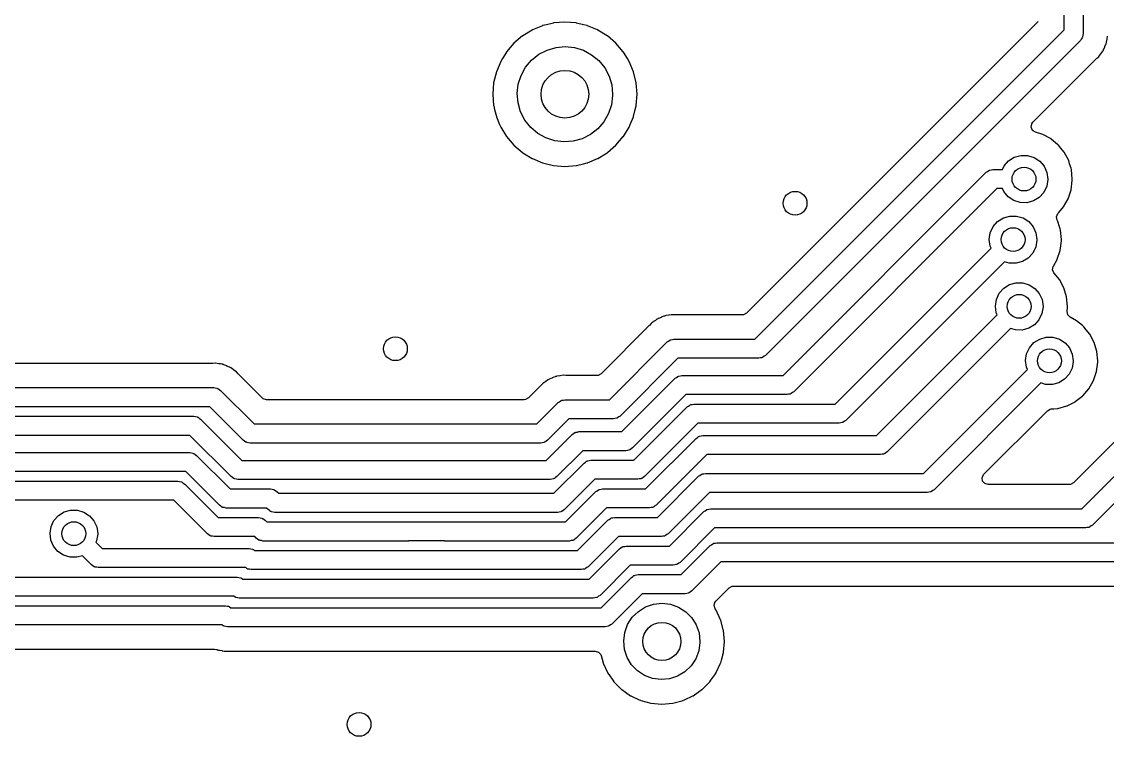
# Model space of a CAD drawing. Extents: x 41 to 172, y -238 to -26.
# Drawn here: x 106.21 to 128.98, y -217.17 to -202.19 of the extents above; entities that cross this region are included whole.
import ezdxf

# ---------------------------------------------------------------- set-up
doc = ezdxf.new("R2010")
doc.units = 0
doc.layers.add('BLACK', color=7, linetype='CONTINUOUS')

msp = doc.modelspace()

# ---------------------------------------------------------------- linework, layer by layer
at = {"layer": 'BLACK', "linetype": 'CONTINUOUS'}
for p, q in [((128.07, -202.355), (128.07, -197.866)), ((128.47, -197.949), (128.47, -202.438)), ((116.911, -202.362), (116.717, -202.481)), ((116.915, -202.36), (116.911, -202.362)), ((116.92, -202.358), (116.915, -202.36)), ((117.13, -202.271), (116.92, -202.358)), ((116.92, -202.358), (116.92, -202.358)), ((117.134, -202.269), (117.13, -202.271)), ((117.13, -202.271), (117.13, -202.271)), ((117.215, -202.25), (117.134, -202.269)), ((117.36, -202.215), (117.215, -202.25)), ((117.365, -202.213), (117.36, -202.215)), ((117.36, -202.215), (117.36, -202.215)), ((117.602, -202.195), (117.365, -202.213)), ((117.839, -202.213), (117.602, -202.195)), ((117.844, -202.215), (117.839, -202.213)), ((117.989, -202.25), (117.844, -202.215)), ((117.844, -202.215), (117.844, -202.215)), ((118.07, -202.269), (117.989, -202.25)), ((118.074, -202.271), (118.07, -202.269)), ((118.284, -202.358), (118.074, -202.271)), ((118.074, -202.271), (118.074, -202.271)), ((118.289, -202.36), (118.284, -202.358)), ((118.284, -202.358), (118.284, -202.358)), ((118.293, -202.362), (118.289, -202.36)), ((118.487, -202.481), (118.293, -202.362)), ((127.525, -202.181), (121.409, -208.297)), ((121.583, -208.842), (128.07, -202.355)), ((116.713, -202.484), (116.532, -202.638)), ((116.717, -202.481), (116.713, -202.484)), ((116.717, -202.481), (116.717, -202.481)), ((118.491, -202.484), (118.487, -202.481)), ((118.487, -202.481), (118.487, -202.481)), ((118.672, -202.638), (118.491, -202.484)), ((128.411, -202.579), (121.807, -209.184)), ((128.429, -202.551), (128.411, -202.579)), ((128.45, -202.525), (128.429, -202.551)), ((128.453, -202.514), (128.45, -202.525)), ((128.459, -202.504), (128.453, -202.514)), ((128.463, -202.471), (128.459, -202.504)), ((128.47, -202.438), (128.463, -202.471)), ((128.959, -202.623), (128.961, -202.615)), ((128.961, -202.615), (128.97, -202.552)), ((128.97, -202.552), (128.971, -202.546)), ((128.971, -202.546), (128.981, -202.49)), ((116.375, -202.823), (116.292, -202.959)), ((116.378, -202.819), (116.375, -202.823)), ((116.375, -202.823), (116.375, -202.823)), ((116.532, -202.638), (116.378, -202.819)), ((117.054, -202.871), (117.227, -202.781)), ((117.227, -202.781), (117.415, -202.726)), ((117.415, -202.726), (117.609, -202.708)), ((117.609, -202.708), (117.803, -202.728)), ((117.803, -202.728), (117.99, -202.786)), ((117.99, -202.786), (118.161, -202.879)), ((118.826, -202.819), (118.672, -202.638)), ((118.829, -202.823), (118.826, -202.819)), ((118.912, -202.959), (118.829, -202.823)), ((118.829, -202.823), (118.829, -202.823)), ((128.841, -202.858), (128.88, -202.808)), ((128.88, -202.808), (128.884, -202.801)), ((128.884, -202.801), (128.885, -202.799)), ((128.885, -202.799), (128.893, -202.784)), ((128.893, -202.784), (128.895, -202.781)), ((128.895, -202.781), (128.899, -202.775)), ((128.899, -202.775), (128.922, -202.716)), ((128.922, -202.716), (128.925, -202.71)), ((128.925, -202.71), (128.948, -202.658)), ((128.948, -202.658), (128.951, -202.651)), ((128.951, -202.651), (128.952, -202.644)), ((128.952, -202.644), (128.953, -202.641)), ((128.953, -202.641), (128.958, -202.625)), ((128.958, -202.625), (128.959, -202.623)), ((116.254, -203.021), (116.163, -203.24)), ((116.292, -202.959), (116.254, -203.021)), ((116.777, -203.143), (116.902, -202.994)), ((116.902, -202.994), (117.054, -202.871)), ((118.161, -202.879), (118.312, -203.003)), ((118.312, -203.003), (118.435, -203.155)), ((118.95, -203.021), (118.912, -202.959)), ((119.041, -203.24), (118.95, -203.021)), ((127.415, -204.295), (128.751, -202.959)), ((128.751, -202.959), (128.757, -202.954)), ((128.757, -202.954), (128.795, -202.921)), ((128.795, -202.921), (128.8, -202.916)), ((128.795, -202.921), (128.795, -202.921)), ((128.8, -202.916), (128.837, -202.863)), ((128.837, -202.863), (128.841, -202.858)), ((116.163, -203.24), (116.107, -203.471)), ((116.683, -203.314), (116.777, -203.143)), ((118.435, -203.155), (118.527, -203.327)), ((119.097, -203.471), (119.041, -203.24)), ((116.107, -203.471), (116.089, -203.708)), ((116.602, -203.694), (116.624, -203.5)), ((116.624, -203.5), (116.683, -203.314)), ((118.527, -203.327), (118.583, -203.514)), ((118.583, -203.514), (118.602, -203.708)), ((119.115, -203.708), (119.097, -203.471)), ((116.089, -203.708), (116.107, -203.945)), ((116.618, -203.889), (116.602, -203.694)), ((118.602, -203.736), (118.577, -203.93)), ((118.602, -203.708), (118.602, -203.736)), ((119.097, -203.945), (119.115, -203.708)), ((116.107, -203.945), (116.109, -203.95)), ((116.109, -203.95), (116.109, -203.95)), ((116.109, -203.95), (116.128, -204.029)), ((116.672, -204.076), (116.618, -203.889)), ((118.577, -203.93), (118.516, -204.115)), ((119.076, -204.029), (119.095, -203.95)), ((119.095, -203.95), (119.097, -203.945)), ((119.095, -203.95), (119.095, -203.95)), ((116.128, -204.029), (116.163, -204.176)), ((116.163, -204.176), (116.165, -204.18)), ((116.165, -204.18), (116.165, -204.18)), ((116.165, -204.18), (116.232, -204.342)), ((116.761, -204.25), (116.672, -204.076)), ((118.516, -204.115), (118.419, -204.284)), ((118.972, -204.342), (119.039, -204.18)), ((119.039, -204.18), (119.041, -204.176)), ((119.039, -204.18), (119.039, -204.18)), ((119.041, -204.176), (119.076, -204.029)), ((116.232, -204.342), (116.254, -204.395)), ((116.254, -204.395), (116.256, -204.399)), ((116.256, -204.399), (116.375, -204.593)), ((116.883, -204.403), (116.761, -204.25)), ((117.031, -204.529), (116.883, -204.403)), ((118.292, -204.432), (118.138, -204.552)), ((118.419, -204.284), (118.292, -204.432)), ((118.829, -204.593), (118.948, -204.399)), ((118.948, -204.399), (118.95, -204.395)), ((118.95, -204.395), (118.972, -204.342)), ((127.38, -204.4), (127.391, -204.33)), ((127.408, -204.465), (127.38, -204.4)), ((127.391, -204.33), (127.415, -204.295)), ((116.375, -204.593), (116.375, -204.593)), ((116.375, -204.593), (116.378, -204.597)), ((116.378, -204.597), (116.532, -204.778)), ((117.202, -204.624), (117.031, -204.529)), ((117.387, -204.685), (117.202, -204.624)), ((117.964, -204.64), (117.776, -204.693)), ((118.138, -204.552), (117.964, -204.64)), ((118.672, -204.778), (118.826, -204.597)), ((118.826, -204.597), (118.829, -204.593)), ((118.829, -204.593), (118.829, -204.593)), ((127.467, -204.504), (127.408, -204.465)), ((127.622, -204.552), (127.467, -204.504)), ((127.796, -204.646), (127.622, -204.552)), ((127.8, -204.65), (127.796, -204.646)), ((127.933, -204.76), (127.8, -204.65)), ((127.8, -204.65), (127.8, -204.65)), ((116.532, -204.778), (116.713, -204.932)), ((117.581, -204.708), (117.387, -204.685)), ((117.776, -204.693), (117.581, -204.708)), ((118.491, -204.932), (118.672, -204.778)), ((127.948, -204.772), (127.933, -204.76)), ((127.952, -204.777), (127.948, -204.772)), ((128.003, -204.839), (127.952, -204.777)), ((127.952, -204.777), (127.952, -204.777)), ((128.073, -204.925), (128.003, -204.839)), ((116.713, -204.932), (116.717, -204.935)), ((116.717, -204.935), (116.717, -204.935)), ((116.717, -204.935), (116.754, -204.957)), ((116.754, -204.957), (116.915, -205.056)), ((116.915, -205.056), (116.92, -205.058)), ((116.92, -205.058), (116.92, -205.058)), ((116.92, -205.058), (117.13, -205.145)), ((118.074, -205.145), (118.284, -205.058)), ((118.284, -205.058), (118.289, -205.056)), ((118.284, -205.058), (118.284, -205.058)), ((118.289, -205.056), (118.45, -204.957)), ((118.45, -204.957), (118.487, -204.935)), ((118.487, -204.935), (118.491, -204.932)), ((118.487, -204.935), (118.487, -204.935)), ((126.811, -205.211), (126.905, -205.105)), ((126.905, -205.105), (127.025, -205.03)), ((127.025, -205.03), (127.161, -204.991)), ((127.161, -204.991), (127.303, -204.991)), ((127.303, -204.991), (127.439, -205.032)), ((127.439, -205.032), (127.558, -205.109)), ((127.558, -205.109), (127.65, -205.217)), ((128.166, -205.1), (128.073, -204.925)), ((128.186, -205.168), (128.166, -205.1)), ((117.13, -205.145), (117.134, -205.147)), ((117.134, -205.147), (117.215, -205.166)), ((117.215, -205.166), (117.36, -205.201)), ((117.36, -205.201), (117.36, -205.201)), ((117.36, -205.201), (117.365, -205.203)), ((117.365, -205.203), (117.602, -205.221)), ((117.602, -205.221), (117.839, -205.203)), ((117.839, -205.203), (117.844, -205.201)), ((117.844, -205.201), (117.989, -205.166)), ((117.844, -205.201), (117.844, -205.201)), ((117.989, -205.166), (118.07, -205.147)), ((118.07, -205.147), (118.074, -205.145)), ((122.177, -209.604), (126.437, -205.344)), ((126.437, -205.344), (126.465, -205.327)), ((126.465, -205.327), (126.491, -205.306)), ((126.491, -205.306), (126.502, -205.303)), ((126.502, -205.303), (126.512, -205.297)), ((126.512, -205.297), (126.545, -205.293)), ((126.545, -205.293), (126.578, -205.286)), ((126.578, -205.286), (126.776, -205.286)), ((126.776, -205.286), (126.811, -205.211)), ((127.65, -205.217), (127.709, -205.346)), ((127.709, -205.346), (127.729, -205.486)), ((128.215, -205.261), (128.186, -205.168)), ((128.223, -205.289), (128.215, -205.261)), ((128.242, -205.486), (128.223, -205.289)), ((127.729, -205.498), (127.705, -205.638)), ((127.729, -205.486), (127.729, -205.498)), ((128.217, -205.711), (128.242, -205.514)), ((128.242, -205.514), (128.242, -205.486)), ((126.661, -205.686), (122.401, -209.946)), ((126.776, -205.686), (126.661, -205.686)), ((126.805, -205.75), (126.776, -205.686)), ((126.896, -205.859), (126.805, -205.75)), ((127.644, -205.766), (127.548, -205.871)), ((127.705, -205.638), (127.644, -205.766)), ((128.155, -205.898), (128.217, -205.711)), ((127.014, -205.937), (126.896, -205.859)), ((127.149, -205.98), (127.014, -205.937)), ((127.291, -205.982), (127.149, -205.98)), ((127.428, -205.945), (127.291, -205.982)), ((127.548, -205.871), (127.428, -205.945)), ((128.057, -206.07), (128.155, -205.898)), ((127.91, -206.277), (127.936, -206.211)), ((127.936, -206.211), (127.94, -206.205)), ((127.94, -206.205), (127.956, -206.187)), ((127.956, -206.187), (128.057, -206.07)), ((126.522, -206.61), (126.582, -206.481)), ((126.582, -206.481), (126.676, -206.375)), ((126.676, -206.375), (126.796, -206.3)), ((126.796, -206.3), (126.932, -206.261)), ((126.932, -206.261), (127.074, -206.261)), ((127.074, -206.261), (127.21, -206.302)), ((127.21, -206.302), (127.329, -206.379)), ((127.329, -206.379), (127.421, -206.487)), ((127.421, -206.487), (127.48, -206.616)), ((127.925, -206.347), (127.91, -206.277)), ((127.934, -206.364), (127.925, -206.347)), ((127.937, -206.37), (127.934, -206.364)), ((127.934, -206.364), (127.934, -206.364)), ((127.939, -206.376), (127.937, -206.37)), ((127.973, -206.488), (127.939, -206.376)), ((126.5, -206.75), (126.522, -206.61)), ((127.48, -206.616), (127.5, -206.756)), ((127.984, -206.527), (127.973, -206.488)), ((127.994, -206.559), (127.984, -206.527)), ((128.013, -206.756), (127.994, -206.559)), ((123.27, -210.204), (126.538, -206.935)), ((126.518, -206.89), (126.5, -206.75)), ((126.538, -206.935), (126.518, -206.89)), ((127.476, -206.908), (127.415, -207.036)), ((127.5, -206.768), (127.476, -206.908)), ((127.5, -206.756), (127.5, -206.768)), ((127.988, -206.981), (128.013, -206.784)), ((128.013, -206.784), (128.013, -206.756)), ((127.319, -207.141), (127.199, -207.215)), ((127.415, -207.036), (127.319, -207.141)), ((127.923, -207.174), (127.926, -207.168)), ((127.926, -207.168), (127.988, -206.981)), ((126.82, -207.218), (123.494, -210.545)), ((126.92, -207.25), (126.82, -207.218)), ((127.062, -207.252), (126.92, -207.25)), ((127.199, -207.215), (127.062, -207.252)), ((127.829, -207.387), (127.842, -207.317)), ((127.857, -207.452), (127.829, -207.387)), ((127.842, -207.317), (127.845, -207.31)), ((127.845, -207.31), (127.923, -207.174)), ((127.923, -207.174), (127.923, -207.174)), ((127.972, -207.593), (127.857, -207.452)), ((128.065, -207.768), (127.972, -207.593)), ((126.71, -207.88), (126.804, -207.773)), ((126.804, -207.773), (126.924, -207.698)), ((126.924, -207.698), (127.06, -207.659)), ((127.06, -207.659), (127.202, -207.66)), ((127.202, -207.66), (127.338, -207.7)), ((127.338, -207.7), (127.457, -207.777)), ((127.457, -207.777), (127.549, -207.885)), ((128.122, -207.957), (128.065, -207.768)), ((126.628, -208.148), (126.65, -208.008)), ((126.65, -208.008), (126.71, -207.88)), ((127.549, -207.885), (127.608, -208.014)), ((127.608, -208.014), (127.628, -208.154)), ((128.141, -208.154), (128.122, -207.957)), ((121.409, -208.297), (121.347, -208.331)), ((126.646, -208.289), (126.628, -208.148)), ((126.666, -208.333), (126.646, -208.289)), ((127.604, -208.306), (127.543, -208.434)), ((127.628, -208.166), (127.604, -208.306)), ((127.628, -208.154), (127.628, -208.166)), ((128.131, -208.258), (128.133, -208.247)), ((128.131, -208.265), (128.131, -208.258)), ((128.146, -208.334), (128.131, -208.265)), ((128.133, -208.247), (128.141, -208.182)), ((128.141, -208.182), (128.141, -208.154)), ((119.411, -208.512), (119.375, -208.553)), ((119.416, -208.507), (119.411, -208.512)), ((119.411, -208.512), (119.411, -208.512)), ((119.422, -208.502), (119.416, -208.507)), ((119.469, -208.47), (119.422, -208.502)), ((119.422, -208.502), (119.422, -208.502)), ((119.474, -208.467), (119.469, -208.47)), ((119.498, -208.449), (119.474, -208.467)), ((119.519, -208.432), (119.498, -208.449)), ((119.525, -208.428), (119.519, -208.432)), ((119.519, -208.432), (119.519, -208.432)), ((119.532, -208.425), (119.525, -208.428)), ((119.534, -208.423), (119.532, -208.425)), ((119.549, -208.415), (119.534, -208.423)), ((119.551, -208.414), (119.549, -208.415)), ((119.557, -208.41), (119.551, -208.414)), ((119.564, -208.407), (119.557, -208.41)), ((119.617, -208.387), (119.564, -208.407)), ((119.623, -208.384), (119.617, -208.387)), ((119.675, -208.362), (119.623, -208.384)), ((119.682, -208.359), (119.675, -208.362)), ((119.675, -208.362), (119.675, -208.362)), ((119.689, -208.357), (119.682, -208.359)), ((119.692, -208.357), (119.689, -208.357)), ((119.708, -208.352), (119.692, -208.357)), ((119.711, -208.352), (119.708, -208.352)), ((119.718, -208.349), (119.711, -208.352)), ((119.781, -208.341), (119.718, -208.349)), ((119.788, -208.34), (119.781, -208.341)), ((119.828, -208.333), (119.788, -208.34)), ((119.843, -208.331), (119.828, -208.333)), ((119.851, -208.329), (119.843, -208.331)), ((119.843, -208.331), (119.843, -208.331)), ((119.858, -208.33), (119.851, -208.329)), ((119.908, -208.333), (119.858, -208.33)), ((119.858, -208.33), (119.858, -208.33)), ((119.917, -208.333), (119.908, -208.333)), ((121.32, -208.333), (119.917, -208.333)), ((121.347, -208.331), (121.32, -208.333)), ((124.137, -210.863), (126.666, -208.333)), ((127.543, -208.434), (127.447, -208.539)), ((128.197, -208.384), (128.146, -208.334)), ((128.329, -208.456), (128.197, -208.384)), ((128.333, -208.46), (128.329, -208.456)), ((128.453, -208.558), (128.333, -208.46)), ((128.333, -208.46), (128.333, -208.46)), ((119.37, -208.558), (118.361, -209.567)), ((119.375, -208.553), (119.37, -208.558)), ((126.948, -208.616), (124.361, -211.204)), ((127.048, -208.648), (126.948, -208.616)), ((127.19, -208.65), (127.048, -208.648)), ((127.327, -208.613), (127.19, -208.65)), ((127.447, -208.539), (127.327, -208.613)), ((128.481, -208.582), (128.453, -208.558)), ((128.485, -208.587), (128.481, -208.582)), ((128.536, -208.649), (128.485, -208.587)), ((128.485, -208.587), (128.485, -208.587)), ((128.606, -208.735), (128.536, -208.649)), ((128.699, -208.91), (128.606, -208.735)), ((118.535, -210.112), (119.747, -208.9)), ((119.747, -208.9), (119.775, -208.883)), ((119.775, -208.883), (119.801, -208.862)), ((119.801, -208.862), (119.812, -208.859)), ((119.812, -208.859), (119.822, -208.853)), ((119.822, -208.853), (119.855, -208.849)), ((119.855, -208.849), (119.888, -208.842)), ((119.888, -208.842), (121.583, -208.842)), ((127.344, -209.021), (127.438, -208.915)), ((127.438, -208.915), (127.558, -208.84)), ((127.558, -208.84), (127.694, -208.801)), ((127.694, -208.801), (127.836, -208.801)), ((127.836, -208.801), (127.972, -208.842)), ((127.972, -208.842), (128.091, -208.919)), ((128.091, -208.919), (128.183, -209.027)), ((128.756, -209.099), (128.699, -208.91)), ((121.779, -209.201), (121.753, -209.222)), ((121.807, -209.184), (121.779, -209.201)), ((127.262, -209.29), (127.284, -209.15)), ((127.284, -209.15), (127.344, -209.021)), ((128.183, -209.027), (128.242, -209.156)), ((128.242, -209.156), (128.262, -209.296)), ((128.775, -209.296), (128.756, -209.099)), ((110.211, -209.349), (105.185, -209.349)), ((110.219, -209.349), (110.211, -209.349)), ((110.273, -209.346), (110.219, -209.349)), ((110.281, -209.346), (110.273, -209.346)), ((110.273, -209.346), (110.273, -209.346)), ((110.344, -209.357), (110.281, -209.346)), ((110.35, -209.358), (110.344, -209.357)), ((110.376, -209.362), (110.35, -209.358)), ((110.406, -209.366), (110.376, -209.362)), ((110.413, -209.367), (110.406, -209.366)), ((110.406, -209.366), (110.406, -209.366)), ((110.421, -209.369), (110.413, -209.367)), ((110.423, -209.37), (110.421, -209.369)), ((110.439, -209.375), (110.423, -209.37)), ((110.442, -209.376), (110.439, -209.375)), ((110.449, -209.377), (110.442, -209.376)), ((110.508, -209.403), (110.449, -209.377)), ((110.514, -209.406), (110.508, -209.403)), ((110.566, -209.426), (110.514, -209.406)), ((110.573, -209.429), (110.566, -209.426)), ((110.566, -209.426), (110.566, -209.426)), ((110.579, -209.433), (110.573, -209.429)), ((110.582, -209.435), (110.579, -209.433)), ((110.597, -209.443), (110.582, -209.435)), ((110.599, -209.444), (110.597, -209.443)), ((110.606, -209.448), (110.599, -209.444)), ((119.971, -209.242), (118.759, -210.454)), ((121.666, -209.242), (119.971, -209.242)), ((121.699, -209.235), (121.666, -209.242)), ((121.732, -209.231), (121.699, -209.235)), ((121.742, -209.225), (121.732, -209.231)), ((121.753, -209.222), (121.742, -209.225)), ((127.28, -209.43), (127.262, -209.29)), ((127.3, -209.475), (127.28, -209.43)), ((128.262, -209.308), (128.238, -209.448)), ((128.262, -209.296), (128.262, -209.308)), ((128.75, -209.521), (128.775, -209.324)), ((128.775, -209.324), (128.775, -209.296)), ((110.65, -209.483), (110.606, -209.448)), ((110.656, -209.487), (110.65, -209.483)), ((110.661, -209.491), (110.656, -209.487)), ((110.714, -209.528), (110.661, -209.491)), ((110.75, -209.569), (110.714, -209.528)), ((110.752, -209.571), (110.75, -209.569)), ((110.757, -209.577), (110.752, -209.571)), ((111.255, -210.075), (110.757, -209.577)), ((117.306, -209.666), (117.271, -209.68)), ((117.331, -209.657), (117.306, -209.666)), ((117.337, -209.654), (117.331, -209.657)), ((117.369, -209.64), (117.337, -209.654)), ((117.396, -209.629), (117.369, -209.64)), ((117.403, -209.627), (117.396, -209.629)), ((117.406, -209.627), (117.403, -209.627)), ((117.422, -209.622), (117.406, -209.627)), ((117.425, -209.622), (117.422, -209.622)), ((117.432, -209.619), (117.425, -209.622)), ((117.495, -209.611), (117.432, -209.619)), ((117.502, -209.61), (117.495, -209.611)), ((117.565, -209.599), (117.502, -209.61)), ((117.572, -209.6), (117.565, -209.599)), ((117.622, -209.603), (117.572, -209.6)), ((117.572, -209.6), (117.572, -209.6)), ((117.631, -209.603), (117.622, -209.603)), ((118.272, -209.603), (117.631, -209.603)), ((118.299, -209.601), (118.272, -209.603)), ((118.361, -209.567), (118.299, -209.601)), ((118.797, -210.78), (119.915, -209.662)), ((119.915, -209.662), (119.943, -209.645)), ((119.943, -209.645), (119.969, -209.624)), ((119.969, -209.624), (119.981, -209.621)), ((119.981, -209.621), (119.99, -209.615)), ((119.99, -209.615), (120.024, -209.611)), ((120.024, -209.611), (120.056, -209.604)), ((120.056, -209.604), (122.177, -209.604)), ((125.119, -211.657), (127.3, -209.475)), ((128.177, -209.576), (128.081, -209.681)), ((128.238, -209.448), (128.177, -209.576)), ((128.688, -209.708), (128.75, -209.521)), ((105.156, -209.858), (110.236, -209.858)), ((110.236, -209.858), (110.269, -209.865)), ((110.269, -209.865), (110.302, -209.869)), ((110.302, -209.869), (110.312, -209.875)), ((110.312, -209.875), (110.323, -209.878)), ((110.323, -209.878), (110.349, -209.899)), ((110.349, -209.899), (110.377, -209.917)), ((117.084, -209.828), (116.837, -210.075)), ((117.089, -209.823), (117.084, -209.828)), ((117.125, -209.782), (117.089, -209.823)), ((117.13, -209.777), (117.125, -209.782)), ((117.125, -209.782), (117.125, -209.782)), ((117.136, -209.772), (117.13, -209.777)), ((117.183, -209.74), (117.136, -209.772)), ((117.136, -209.772), (117.136, -209.772)), ((117.188, -209.737), (117.183, -209.74)), ((117.202, -209.726), (117.188, -209.737)), ((117.233, -209.702), (117.202, -209.726)), ((117.239, -209.698), (117.233, -209.702)), ((117.233, -209.702), (117.233, -209.702)), ((117.246, -209.695), (117.239, -209.698)), ((117.248, -209.693), (117.246, -209.695)), ((117.263, -209.685), (117.248, -209.693)), ((117.265, -209.684), (117.263, -209.685)), ((117.271, -209.68), (117.265, -209.684)), ((127.582, -209.758), (125.343, -211.998)), ((127.682, -209.79), (127.582, -209.758)), ((127.824, -209.792), (127.682, -209.79)), ((127.961, -209.755), (127.824, -209.792)), ((128.081, -209.681), (127.961, -209.755)), ((128.461, -210.03), (128.59, -209.88)), ((128.59, -209.88), (128.688, -209.708)), ((110.377, -209.917), (111.081, -210.62)), ((111.276, -210.091), (111.255, -210.075)), ((111.344, -210.111), (111.276, -210.091)), ((116.748, -210.111), (111.344, -210.111)), ((116.775, -210.109), (116.748, -210.111)), ((116.837, -210.075), (116.775, -210.109)), ((117.515, -210.132), (117.526, -210.129)), ((117.526, -210.129), (117.536, -210.123)), ((117.536, -210.123), (117.569, -210.119)), ((117.569, -210.119), (117.602, -210.112)), ((117.602, -210.112), (118.535, -210.112)), ((120.139, -210.004), (119.021, -211.122)), ((122.26, -210.004), (120.139, -210.004)), ((122.292, -209.997), (122.26, -210.004)), ((122.326, -209.993), (122.292, -209.997)), ((122.335, -209.987), (122.326, -209.993)), ((122.347, -209.984), (122.335, -209.987)), ((122.373, -209.963), (122.347, -209.984)), ((122.401, -209.946), (122.373, -209.963)), ((128.305, -210.152), (128.443, -210.044)), ((128.443, -210.044), (128.456, -210.034)), ((128.456, -210.034), (128.461, -210.03)), ((110.153, -210.258), (105.239, -210.258)), ((110.857, -210.961), (110.153, -210.258)), ((117.011, -210.62), (117.461, -210.17)), ((117.461, -210.17), (117.489, -210.153)), ((117.489, -210.153), (117.515, -210.132)), ((119.045, -211.38), (120.163, -210.262)), ((120.163, -210.262), (120.192, -210.244)), ((120.192, -210.244), (120.218, -210.223)), ((120.218, -210.223), (120.229, -210.221)), ((120.229, -210.221), (120.239, -210.215)), ((120.239, -210.215), (120.272, -210.211)), ((120.272, -210.211), (120.304, -210.204)), ((120.304, -210.204), (123.27, -210.204)), ((126.386, -211.674), (127.719, -210.341)), ((127.719, -210.341), (127.781, -210.307)), ((127.781, -210.307), (127.798, -210.305)), ((127.798, -210.305), (127.853, -210.301)), ((127.853, -210.301), (127.932, -210.294)), ((127.932, -210.294), (127.932, -210.294)), ((127.932, -210.294), (127.938, -210.294)), ((127.938, -210.294), (128.128, -210.241)), ((128.128, -210.241), (128.134, -210.238)), ((128.134, -210.238), (128.299, -210.154)), ((128.134, -210.238), (128.134, -210.238)), ((128.299, -210.154), (128.305, -210.152)), ((128.299, -210.154), (128.299, -210.154)), ((105.572, -210.458), (109.82, -210.458)), ((109.82, -210.458), (109.852, -210.465)), ((109.852, -210.465), (109.886, -210.469)), ((109.886, -210.469), (109.895, -210.475)), ((109.895, -210.475), (109.907, -210.477)), ((109.907, -210.477), (109.933, -210.498)), ((109.933, -210.498), (109.961, -210.516)), ((109.961, -210.516), (110.827, -211.382)), ((117.685, -210.512), (117.235, -210.962)), ((118.618, -210.512), (117.685, -210.512)), ((118.651, -210.505), (118.618, -210.512)), ((118.684, -210.501), (118.651, -210.505)), ((118.694, -210.495), (118.684, -210.501)), ((118.705, -210.492), (118.694, -210.495)), ((118.731, -210.471), (118.705, -210.492)), ((118.759, -210.454), (118.731, -210.471)), ((123.439, -210.584), (123.428, -210.586)), ((123.465, -210.563), (123.439, -210.584)), ((123.494, -210.545), (123.465, -210.563)), ((111.081, -210.62), (117.011, -210.62)), ((117.782, -210.821), (117.809, -210.8)), ((117.809, -210.8), (117.82, -210.798)), ((117.82, -210.798), (117.83, -210.792)), ((117.83, -210.792), (117.863, -210.788)), ((117.863, -210.788), (117.895, -210.78)), ((117.895, -210.78), (118.797, -210.78)), ((120.387, -210.604), (119.269, -211.722)), ((123.352, -210.604), (120.387, -210.604)), ((123.385, -210.596), (123.352, -210.604)), ((123.418, -210.592), (123.385, -210.596)), ((123.428, -210.586), (123.418, -210.592)), ((109.737, -210.858), (105.655, -210.858)), ((110.603, -211.723), (109.737, -210.858)), ((110.885, -210.979), (110.857, -210.961)), ((110.911, -211), (110.885, -210.979)), ((110.922, -211.003), (110.911, -211)), ((110.932, -211.009), (110.922, -211.003)), ((110.965, -211.013), (110.932, -211.009)), ((110.998, -211.02), (110.965, -211.013)), ((117.094, -211.02), (110.998, -211.02)), ((117.127, -211.013), (117.094, -211.02)), ((117.16, -211.009), (117.127, -211.013)), ((117.17, -211.003), (117.16, -211.009)), ((117.181, -211), (117.17, -211.003)), ((117.207, -210.979), (117.181, -211)), ((117.235, -210.962), (117.207, -210.979)), ((117.211, -211.382), (117.754, -210.839)), ((117.754, -210.839), (117.782, -210.821)), ((119.293, -211.979), (120.352, -210.921)), ((120.352, -210.921), (120.38, -210.903)), ((120.38, -210.903), (120.406, -210.882)), ((120.406, -210.882), (120.418, -210.88)), ((120.418, -210.88), (120.427, -210.874)), ((120.427, -210.874), (120.461, -210.87)), ((120.461, -210.87), (120.493, -210.863)), ((120.493, -210.863), (124.137, -210.863)), ((129.254, -210.866), (128.267, -211.853)), ((128.441, -212.398), (129.84, -210.999)), ((105.658, -211.219), (109.734, -211.219)), ((109.734, -211.219), (109.767, -211.227)), ((109.767, -211.227), (109.8, -211.231)), ((109.8, -211.231), (109.81, -211.237)), ((109.81, -211.237), (109.821, -211.239)), ((109.821, -211.239), (109.847, -211.26)), ((109.847, -211.26), (109.875, -211.278)), ((117.978, -211.18), (117.435, -211.724)), ((118.88, -211.18), (117.978, -211.18)), ((118.912, -211.173), (118.88, -211.18)), ((118.945, -211.169), (118.912, -211.173)), ((118.955, -211.163), (118.945, -211.169)), ((118.966, -211.161), (118.955, -211.163)), ((118.993, -211.14), (118.966, -211.161)), ((119.021, -211.122), (118.993, -211.14)), ((120.576, -211.263), (119.518, -212.321)), ((124.219, -211.263), (120.576, -211.263)), ((124.252, -211.255), (124.219, -211.263)), ((124.285, -211.252), (124.252, -211.255)), ((124.295, -211.245), (124.285, -211.252)), ((124.306, -211.243), (124.295, -211.245)), ((124.332, -211.222), (124.306, -211.243)), ((124.361, -211.204), (124.332, -211.222)), ((109.875, -211.278), (110.579, -211.982)), ((110.827, -211.382), (117.18, -211.382)), ((117.18, -211.382), (117.18, -211.382)), ((117.18, -211.382), (117.211, -211.382)), ((117.368, -212.073), (118.002, -211.438)), ((118.002, -211.438), (118.031, -211.421)), ((118.031, -211.421), (118.057, -211.4)), ((118.057, -211.4), (118.068, -211.397)), ((118.068, -211.397), (118.078, -211.391)), ((118.078, -211.391), (118.111, -211.387)), ((118.111, -211.387), (118.144, -211.38)), ((118.144, -211.38), (119.045, -211.38)), ((130.122, -211.282), (128.665, -212.74)), ((109.651, -211.619), (105.741, -211.619)), ((110.354, -212.323), (109.651, -211.619)), ((110.631, -211.741), (110.603, -211.723)), ((119.269, -211.722), (119.241, -211.739)), ((119.542, -212.579), (120.406, -211.715)), ((120.406, -211.715), (120.434, -211.697)), ((120.434, -211.697), (120.46, -211.676)), ((120.46, -211.676), (120.472, -211.674)), ((120.472, -211.674), (120.481, -211.668)), ((120.481, -211.668), (120.515, -211.664)), ((120.515, -211.664), (120.547, -211.657)), ((120.547, -211.657), (125.119, -211.657)), ((126.35, -211.746), (126.379, -211.681)), ((126.379, -211.681), (126.386, -211.674)), ((105.907, -211.819), (109.486, -211.819)), ((109.486, -211.819), (109.518, -211.826)), ((109.518, -211.826), (109.551, -211.83)), ((109.551, -211.83), (109.561, -211.836)), ((109.561, -211.836), (109.572, -211.839)), ((109.572, -211.839), (109.598, -211.86)), ((109.598, -211.86), (109.627, -211.878)), ((109.627, -211.878), (110.33, -212.581)), ((110.657, -211.762), (110.631, -211.741)), ((110.668, -211.765), (110.657, -211.762)), ((110.678, -211.771), (110.668, -211.765)), ((110.711, -211.775), (110.678, -211.771)), ((110.744, -211.782), (110.711, -211.775)), ((117.18, -211.782), (110.744, -211.782)), ((117.294, -211.782), (117.18, -211.782)), ((117.18, -211.782), (117.18, -211.782)), ((117.326, -211.775), (117.294, -211.782)), ((117.36, -211.771), (117.326, -211.775)), ((117.369, -211.765), (117.36, -211.771)), ((117.381, -211.762), (117.369, -211.765)), ((117.407, -211.741), (117.381, -211.762)), ((117.435, -211.724), (117.407, -211.741)), ((118.227, -211.78), (117.592, -212.415)), ((119.128, -211.78), (118.227, -211.78)), ((119.161, -211.773), (119.128, -211.78)), ((119.194, -211.769), (119.161, -211.773)), ((119.204, -211.763), (119.194, -211.769)), ((119.215, -211.76), (119.204, -211.763)), ((119.241, -211.739), (119.215, -211.76)), ((126.36, -211.816), (126.35, -211.746)), ((126.407, -211.869), (126.36, -211.816)), ((126.475, -211.889), (126.407, -211.869)), ((128.178, -211.889), (126.475, -211.889)), ((128.205, -211.887), (128.178, -211.889)), ((128.267, -211.853), (128.205, -211.887)), ((110.579, -211.982), (111.426, -211.982)), ((111.426, -211.982), (111.459, -211.989)), ((111.459, -211.989), (111.492, -211.993)), ((111.492, -211.993), (111.502, -211.999)), ((111.502, -211.999), (111.513, -212.001)), ((111.513, -212.001), (111.539, -212.022)), ((111.539, -212.022), (111.567, -212.04)), ((111.567, -212.04), (111.6, -212.073)), ((111.6, -212.073), (114.071, -212.073)), ((114.071, -212.073), (115.328, -212.073)), ((115.328, -212.073), (115.328, -212.073)), ((115.328, -212.073), (117.368, -212.073)), ((117.616, -212.673), (118.251, -212.038)), ((118.251, -212.038), (118.279, -212.02)), ((118.279, -212.02), (118.305, -211.999)), ((118.305, -211.999), (118.316, -211.997)), ((118.316, -211.997), (118.326, -211.991)), ((118.326, -211.991), (118.359, -211.987)), ((118.359, -211.987), (118.392, -211.979)), ((118.392, -211.979), (119.293, -211.979)), ((120.63, -212.057), (119.766, -212.921)), ((125.201, -212.057), (120.63, -212.057)), ((125.234, -212.049), (125.201, -212.057)), ((125.267, -212.045), (125.234, -212.049)), ((125.277, -212.039), (125.267, -212.045)), ((125.288, -212.037), (125.277, -212.039)), ((125.314, -212.016), (125.288, -212.037)), ((125.343, -211.998), (125.314, -212.016)), ((109.403, -212.219), (105.989, -212.219)), ((110.106, -212.922), (109.403, -212.219)), ((110.383, -212.341), (110.354, -212.323)), ((110.409, -212.362), (110.383, -212.341)), ((110.42, -212.364), (110.409, -212.362)), ((110.43, -212.37), (110.42, -212.364)), ((110.463, -212.374), (110.43, -212.37)), ((110.495, -212.382), (110.463, -212.374)), ((111.343, -212.382), (110.495, -212.382)), ((111.376, -212.414), (111.343, -212.382)), ((118.475, -212.379), (117.84, -213.014)), ((119.376, -212.379), (118.475, -212.379)), ((119.409, -212.372), (119.376, -212.379)), ((119.442, -212.368), (119.409, -212.372)), ((119.452, -212.362), (119.442, -212.368)), ((119.463, -212.36), (119.452, -212.362)), ((119.489, -212.339), (119.463, -212.36)), ((119.518, -212.321), (119.489, -212.339)), ((120.588, -212.409), (120.622, -212.405)), ((120.622, -212.405), (120.654, -212.398)), ((120.654, -212.398), (128.441, -212.398)), ((106.885, -212.644), (106.979, -212.538)), ((106.979, -212.538), (107.099, -212.462)), ((107.099, -212.462), (107.235, -212.423)), ((107.235, -212.423), (107.377, -212.424)), ((107.377, -212.424), (107.513, -212.465)), ((107.513, -212.465), (107.632, -212.542)), ((107.632, -212.542), (107.725, -212.649)), ((110.33, -212.581), (111.178, -212.581)), ((111.178, -212.581), (111.21, -212.588)), ((111.21, -212.588), (111.244, -212.592)), ((111.244, -212.592), (111.253, -212.598)), ((111.253, -212.598), (111.265, -212.601)), ((111.265, -212.601), (111.291, -212.622)), ((111.291, -212.622), (111.319, -212.64)), ((111.404, -212.432), (111.376, -212.414)), ((111.43, -212.453), (111.404, -212.432)), ((111.442, -212.456), (111.43, -212.453)), ((111.451, -212.462), (111.442, -212.456)), ((111.484, -212.466), (111.451, -212.462)), ((111.517, -212.473), (111.484, -212.466)), ((114.071, -212.473), (111.517, -212.473)), ((115.327, -212.473), (114.071, -212.473)), ((117.451, -212.473), (115.327, -212.473)), ((115.327, -212.473), (115.327, -212.473)), ((117.483, -212.466), (117.451, -212.473)), ((117.516, -212.462), (117.483, -212.466)), ((117.526, -212.456), (117.516, -212.462)), ((117.537, -212.453), (117.526, -212.456)), ((117.564, -212.432), (117.537, -212.453)), ((117.592, -212.415), (117.564, -212.432)), ((118.499, -212.637), (118.527, -212.62)), ((118.527, -212.62), (118.554, -212.599)), ((118.554, -212.599), (118.565, -212.596)), ((118.565, -212.596), (118.575, -212.59)), ((118.575, -212.59), (118.608, -212.586)), ((118.608, -212.586), (118.64, -212.579)), ((118.64, -212.579), (119.542, -212.579)), ((119.791, -213.178), (120.513, -212.456)), ((120.513, -212.456), (120.541, -212.439)), ((120.541, -212.439), (120.567, -212.418)), ((120.567, -212.418), (120.579, -212.415)), ((120.579, -212.415), (120.588, -212.409)), ((106.803, -212.912), (106.825, -212.772)), ((106.825, -212.772), (106.885, -212.644)), ((107.725, -212.649), (107.783, -212.778)), ((107.783, -212.778), (107.803, -212.919)), ((111.319, -212.64), (111.352, -212.673)), ((111.352, -212.673), (113.823, -212.673)), ((113.823, -212.673), (113.823, -212.673)), ((113.823, -212.673), (114.319, -212.673)), ((114.319, -212.673), (114.319, -212.672)), ((114.319, -212.672), (115.079, -212.672)), ((115.079, -212.672), (115.079, -212.673)), ((115.079, -212.673), (115.841, -212.673)), ((115.841, -212.673), (115.841, -212.673)), ((115.841, -212.673), (117.616, -212.673)), ((117.864, -213.272), (118.499, -212.637)), ((120.737, -212.798), (120.015, -213.52)), ((128.524, -212.798), (120.737, -212.798)), ((128.557, -212.791), (128.524, -212.798)), ((128.59, -212.787), (128.557, -212.791)), ((128.6, -212.781), (128.59, -212.787)), ((128.611, -212.778), (128.6, -212.781)), ((128.637, -212.757), (128.611, -212.778)), ((128.665, -212.74), (128.637, -212.757)), ((106.822, -213.053), (106.803, -212.912)), ((106.879, -213.183), (106.822, -213.053)), ((107.78, -213.071), (107.766, -213.098)), ((107.803, -212.931), (107.78, -213.071)), ((107.803, -212.919), (107.803, -212.931)), ((110.134, -212.94), (110.106, -212.922)), ((110.16, -212.961), (110.134, -212.94)), ((110.172, -212.964), (110.16, -212.961)), ((110.181, -212.97), (110.172, -212.964)), ((110.214, -212.974), (110.181, -212.97)), ((110.247, -212.981), (110.214, -212.974)), ((111.095, -212.981), (110.247, -212.981)), ((111.128, -213.014), (111.095, -212.981)), ((111.156, -213.032), (111.128, -213.014)), ((111.182, -213.053), (111.156, -213.032)), ((111.193, -213.055), (111.182, -213.053)), ((111.203, -213.061), (111.193, -213.055)), ((111.236, -213.065), (111.203, -213.061)), ((111.269, -213.073), (111.236, -213.065)), ((113.822, -213.073), (111.269, -213.073)), ((114.319, -213.073), (113.822, -213.073)), ((113.822, -213.073), (113.822, -213.073)), ((115.079, -213.072), (114.319, -213.072)), ((114.319, -213.072), (114.319, -213.073)), ((115.079, -213.073), (115.079, -213.072)), ((115.841, -213.073), (115.079, -213.073)), ((117.699, -213.073), (115.841, -213.073)), ((115.841, -213.073), (115.841, -213.073)), ((117.732, -213.065), (117.699, -213.073)), ((117.765, -213.061), (117.732, -213.065)), ((117.774, -213.055), (117.765, -213.061)), ((117.786, -213.053), (117.774, -213.055)), ((117.812, -213.032), (117.786, -213.053)), ((117.84, -213.014), (117.812, -213.032)), ((118.723, -212.979), (118.088, -213.614)), ((119.625, -212.979), (118.723, -212.979)), ((119.657, -212.972), (119.625, -212.979)), ((119.69, -212.968), (119.657, -212.972)), ((119.7, -212.962), (119.69, -212.968)), ((119.711, -212.959), (119.7, -212.962)), ((119.738, -212.938), (119.711, -212.959)), ((119.766, -212.921), (119.738, -212.938)), ((106.97, -213.291), (106.879, -213.183)), ((107.088, -213.37), (106.97, -213.291)), ((107.766, -213.098), (107.899, -213.231)), ((107.899, -213.231), (110.98, -213.231)), ((110.98, -213.231), (111.013, -213.238)), ((111.013, -213.238), (111.046, -213.242)), ((111.046, -213.242), (111.056, -213.248)), ((111.056, -213.248), (111.067, -213.251)), ((111.067, -213.251), (111.093, -213.272)), ((111.093, -213.272), (111.093, -213.272)), ((111.093, -213.272), (113.574, -213.272)), ((113.574, -213.272), (113.574, -213.272)), ((113.574, -213.272), (114.567, -213.272)), ((114.567, -213.272), (115.593, -213.272)), ((115.593, -213.272), (115.593, -213.272)), ((115.593, -213.272), (117.864, -213.272)), ((118.113, -213.872), (118.747, -213.237)), ((118.747, -213.237), (118.776, -213.219)), ((118.776, -213.219), (118.802, -213.198)), ((118.802, -213.198), (118.813, -213.196)), ((118.813, -213.196), (118.823, -213.19)), ((118.823, -213.19), (118.856, -213.186)), ((118.856, -213.186), (118.889, -213.178)), ((118.889, -213.178), (119.791, -213.178)), ((120.039, -213.778), (120.649, -213.168)), ((120.649, -213.168), (120.678, -213.15)), ((120.678, -213.15), (120.704, -213.129)), ((120.704, -213.129), (120.715, -213.127)), ((120.715, -213.127), (120.725, -213.121)), ((120.725, -213.121), (120.758, -213.117)), ((120.758, -213.117), (120.79, -213.11)), ((120.79, -213.11), (135.818, -213.11)), ((107.223, -213.412), (107.088, -213.37)), ((107.365, -213.415), (107.223, -213.412)), ((107.484, -213.382), (107.365, -213.415)), ((107.674, -213.572), (107.484, -213.382)), ((119.987, -213.538), (119.96, -213.559)), ((120.015, -213.52), (119.987, -213.538)), ((120.873, -213.51), (120.263, -214.12)), ((135.9, -213.51), (120.873, -213.51)), ((107.703, -213.59), (107.674, -213.572)), ((107.729, -213.611), (107.703, -213.59)), ((107.74, -213.614), (107.729, -213.611)), ((107.75, -213.62), (107.74, -213.614)), ((107.783, -213.624), (107.75, -213.62)), ((107.815, -213.631), (107.783, -213.624)), ((110.907, -213.631), (107.815, -213.631)), ((110.908, -213.631), (110.907, -213.631)), ((110.934, -213.652), (110.908, -213.631)), ((110.945, -213.655), (110.934, -213.652)), ((110.955, -213.661), (110.945, -213.655)), ((110.988, -213.665), (110.955, -213.661)), ((111.02, -213.672), (110.988, -213.665)), ((113.574, -213.672), (111.02, -213.672)), ((114.567, -213.672), (113.574, -213.672)), ((113.574, -213.672), (113.574, -213.672)), ((115.592, -213.672), (114.567, -213.672)), ((117.947, -213.672), (115.592, -213.672)), ((115.592, -213.672), (115.592, -213.672)), ((117.98, -213.665), (117.947, -213.672)), ((118.013, -213.661), (117.98, -213.665)), ((118.023, -213.655), (118.013, -213.661)), ((118.034, -213.652), (118.023, -213.655)), ((118.06, -213.631), (118.034, -213.652)), ((118.088, -213.614), (118.06, -213.631)), ((118.971, -213.578), (118.337, -214.213)), ((119.874, -213.578), (118.971, -213.578)), ((119.906, -213.571), (119.874, -213.578)), ((119.939, -213.567), (119.906, -213.571)), ((119.949, -213.561), (119.939, -213.567)), ((119.96, -213.559), (119.949, -213.561)), ((104.743, -213.83), (110.732, -213.831)), ((110.732, -213.831), (110.764, -213.838)), ((110.764, -213.838), (110.797, -213.842)), ((110.797, -213.842), (110.807, -213.848)), ((110.807, -213.848), (110.818, -213.85)), ((110.818, -213.85), (110.845, -213.871)), ((110.845, -213.871), (110.845, -213.872)), ((110.845, -213.872), (113.326, -213.872)), ((113.326, -213.872), (113.326, -213.872)), ((113.326, -213.872), (114.583, -213.872)), ((114.583, -213.872), (114.583, -213.872)), ((114.583, -213.872), (118.113, -213.872)), ((118.361, -214.471), (118.996, -213.836)), ((118.996, -213.836), (119.024, -213.819)), ((119.024, -213.819), (119.05, -213.798)), ((119.05, -213.798), (119.061, -213.795)), ((119.061, -213.795), (119.071, -213.789)), ((119.071, -213.789), (119.104, -213.785)), ((119.104, -213.785), (119.137, -213.778)), ((119.137, -213.778), (120.039, -213.778)), ((118.337, -214.213), (118.308, -214.231)), ((119.22, -214.178), (118.585, -214.813)), ((120.122, -214.178), (119.22, -214.178)), ((120.155, -214.171), (120.122, -214.178)), ((120.188, -214.167), (120.155, -214.171)), ((120.198, -214.161), (120.188, -214.167)), ((120.209, -214.158), (120.198, -214.161)), ((120.235, -214.137), (120.209, -214.158)), ((120.263, -214.12), (120.235, -214.137)), ((120.768, -214.334), (121.047, -214.055)), ((121.047, -214.055), (121.109, -214.021)), ((121.109, -214.021), (121.136, -214.018)), ((121.136, -214.018), (129.247, -214.018)), ((110.659, -214.23), (104.826, -214.23)), ((104.991, -214.43), (110.483, -214.43)), ((110.483, -214.43), (110.516, -214.437)), ((110.516, -214.437), (110.549, -214.441)), ((110.549, -214.441), (110.559, -214.447)), ((110.559, -214.447), (110.57, -214.45)), ((110.57, -214.45), (110.596, -214.471)), ((110.659, -214.231), (110.659, -214.23)), ((110.685, -214.252), (110.659, -214.231)), ((110.697, -214.254), (110.685, -214.252)), ((110.706, -214.26), (110.697, -214.254)), ((110.739, -214.264), (110.706, -214.26)), ((110.772, -214.272), (110.739, -214.264)), ((113.325, -214.272), (110.772, -214.272)), ((114.582, -214.272), (113.325, -214.272)), ((113.325, -214.272), (113.325, -214.272)), ((118.196, -214.272), (114.582, -214.272)), ((114.582, -214.272), (114.582, -214.272)), ((118.228, -214.264), (118.196, -214.272)), ((118.261, -214.26), (118.228, -214.264)), ((118.271, -214.254), (118.261, -214.26)), ((118.282, -214.252), (118.271, -214.254)), ((118.308, -214.231), (118.282, -214.252)), ((119.141, -214.548), (119.293, -214.454)), ((119.293, -214.454), (119.462, -214.397)), ((119.462, -214.397), (119.64, -214.378)), ((119.64, -214.378), (119.817, -214.399)), ((119.817, -214.399), (119.985, -214.459)), ((120.731, -214.428), (120.748, -214.359)), ((120.754, -214.496), (120.731, -214.428)), ((120.748, -214.359), (120.768, -214.334)), ((110.596, -214.471), (110.597, -214.471)), ((110.597, -214.471), (113.078, -214.471)), ((113.078, -214.471), (113.078, -214.471)), ((113.078, -214.471), (114.08, -214.471)), ((114.08, -214.471), (114.08, -214.471)), ((114.08, -214.471), (114.334, -214.471)), ((114.334, -214.471), (114.334, -214.471)), ((114.334, -214.471), (118.361, -214.471)), ((118.917, -214.822), (119.014, -214.672)), ((119.014, -214.672), (119.141, -214.548)), ((119.985, -214.459), (120.135, -214.555)), ((120.135, -214.555), (120.261, -214.681)), ((120.261, -214.681), (120.355, -214.832)), ((120.772, -214.521), (120.754, -214.496)), ((120.774, -214.526), (120.772, -214.521)), ((120.866, -214.724), (120.774, -214.526)), ((120.774, -214.526), (120.774, -214.526)), ((110.411, -214.83), (105.074, -214.83)), ((110.437, -214.851), (110.411, -214.83)), ((110.411, -214.83), (110.411, -214.83)), ((110.448, -214.854), (110.437, -214.851)), ((110.458, -214.86), (110.448, -214.854)), ((110.491, -214.864), (110.458, -214.86)), ((110.524, -214.871), (110.491, -214.864)), ((113.077, -214.871), (110.524, -214.871)), ((114.08, -214.871), (113.077, -214.871)), ((113.077, -214.871), (113.077, -214.871)), ((114.334, -214.871), (114.08, -214.871)), ((114.08, -214.871), (114.08, -214.871)), ((118.444, -214.871), (114.334, -214.871)), ((114.334, -214.871), (114.334, -214.871)), ((118.477, -214.864), (118.444, -214.871)), ((118.51, -214.86), (118.477, -214.864)), ((118.519, -214.854), (118.51, -214.86)), ((118.531, -214.851), (118.519, -214.854)), ((118.557, -214.83), (118.531, -214.851)), ((118.585, -214.813), (118.557, -214.83)), ((118.856, -214.99), (118.917, -214.822)), ((120.355, -214.832), (120.414, -215.001)), ((120.868, -214.729), (120.866, -214.724)), ((120.87, -214.734), (120.868, -214.729)), ((120.923, -214.933), (120.87, -214.734)), ((120.87, -214.734), (120.87, -214.734)), ((118.834, -215.167), (118.856, -214.99)), ((120.414, -215.001), (120.434, -215.178)), ((120.928, -214.95), (120.923, -214.933)), ((120.947, -215.178), (120.928, -214.95)), ((105.337, -215.338), (110.254, -215.338)), ((110.254, -215.338), (110.296, -215.348)), ((110.296, -215.348), (110.296, -215.347)), ((110.296, -215.347), (110.304, -215.349)), ((110.304, -215.349), (110.311, -215.352)), ((110.311, -215.352), (110.318, -215.353)), ((110.318, -215.353), (110.321, -215.354)), ((110.321, -215.354), (110.337, -215.359)), ((110.337, -215.359), (110.34, -215.36)), ((110.34, -215.36), (110.347, -215.362)), ((110.347, -215.362), (110.354, -215.363)), ((110.354, -215.363), (110.41, -215.371)), ((118.851, -215.344), (118.834, -215.167)), ((118.908, -215.514), (118.851, -215.344)), ((120.434, -215.2), (120.409, -215.377)), ((120.434, -215.178), (120.434, -215.2)), ((120.928, -215.406), (120.947, -215.178)), ((110.41, -215.371), (110.416, -215.372)), ((110.416, -215.372), (110.455, -215.379)), ((110.455, -215.379), (110.479, -215.383)), ((110.479, -215.383), (110.487, -215.383)), ((110.487, -215.383), (110.536, -215.38)), ((110.487, -215.383), (110.487, -215.383)), ((110.536, -215.38), (110.541, -215.38)), ((110.541, -215.38), (110.549, -215.38)), ((110.549, -215.38), (113.03, -215.38)), ((113.03, -215.38), (113.031, -215.38)), ((113.031, -215.38), (113.031, -215.38)), ((113.031, -215.38), (113.046, -215.38)), ((113.046, -215.38), (113.056, -215.38)), ((113.056, -215.38), (113.075, -215.381)), ((113.075, -215.381), (113.099, -215.383)), ((113.099, -215.383), (113.111, -215.384)), ((113.111, -215.384), (113.119, -215.383)), ((113.119, -215.383), (113.127, -215.381)), ((113.119, -215.383), (113.119, -215.383)), ((113.127, -215.381), (113.148, -215.38)), ((113.148, -215.38), (113.595, -215.38)), ((113.595, -215.38), (114.014, -215.38)), ((114.014, -215.38), (114.034, -215.381)), ((114.034, -215.381), (114.053, -215.384)), ((114.053, -215.384), (114.105, -215.38)), ((114.105, -215.38), (114.115, -215.38)), ((114.115, -215.38), (114.159, -215.38)), ((114.159, -215.38), (114.257, -215.38)), ((114.257, -215.38), (114.28, -215.382)), ((114.28, -215.382), (114.282, -215.382)), ((114.282, -215.382), (114.282, -215.382)), ((114.282, -215.382), (114.289, -215.383)), ((114.289, -215.383), (114.297, -215.383)), ((114.297, -215.383), (114.351, -215.38)), ((114.297, -215.383), (114.297, -215.383)), ((114.351, -215.38), (114.359, -215.38)), ((114.359, -215.38), (114.493, -215.38)), ((114.493, -215.38), (118.237, -215.38)), ((118.237, -215.38), (118.305, -215.4)), ((118.305, -215.4), (118.351, -215.453)), ((118.351, -215.453), (118.358, -215.473)), ((118.358, -215.473), (118.4, -215.627)), ((119, -215.666), (118.908, -215.514)), ((120.346, -215.544), (120.247, -215.692)), ((120.409, -215.377), (120.346, -215.544)), ((120.868, -215.627), (120.883, -215.572)), ((120.883, -215.572), (120.926, -215.411)), ((120.926, -215.411), (120.928, -215.406)), ((120.926, -215.411), (120.926, -215.411)), ((118.4, -215.627), (118.402, -215.632)), ((118.402, -215.632), (118.402, -215.632)), ((118.402, -215.632), (118.494, -215.83)), ((119.124, -215.794), (119, -215.666)), ((119.273, -215.892), (119.124, -215.794)), ((120.118, -215.815), (119.964, -215.907)), ((120.247, -215.692), (120.118, -215.815)), ((120.774, -215.83), (120.866, -215.632)), ((120.866, -215.632), (120.868, -215.627)), ((120.866, -215.632), (120.866, -215.632)), ((118.494, -215.83), (118.494, -215.83)), ((118.494, -215.83), (118.496, -215.835)), ((118.496, -215.835), (118.526, -215.876)), ((118.526, -215.876), (118.605, -215.989)), ((118.605, -215.989), (118.628, -216.022)), ((118.628, -216.022), (118.79, -216.184)), ((119.44, -215.954), (119.273, -215.892)), ((119.617, -215.978), (119.44, -215.954)), ((119.795, -215.962), (119.617, -215.978)), ((119.964, -215.907), (119.795, -215.962)), ((120.478, -216.184), (120.64, -216.022)), ((120.64, -216.022), (120.663, -215.989)), ((120.663, -215.989), (120.742, -215.876)), ((120.742, -215.876), (120.772, -215.835)), ((120.772, -215.835), (120.774, -215.83)), ((120.774, -215.83), (120.774, -215.83)), ((118.79, -216.184), (118.794, -216.187)), ((118.794, -216.187), (118.794, -216.187)), ((118.794, -216.187), (118.872, -216.242)), ((118.872, -216.242), (118.977, -216.316)), ((120.291, -216.316), (120.396, -216.242)), ((120.396, -216.242), (120.474, -216.187)), ((120.474, -216.187), (120.478, -216.184)), ((120.474, -216.187), (120.474, -216.187)), ((118.977, -216.316), (118.982, -216.318)), ((118.982, -216.318), (118.982, -216.318)), ((118.982, -216.318), (119.156, -216.399)), ((119.156, -216.399), (119.185, -216.412)), ((119.185, -216.412), (119.19, -216.414)), ((119.19, -216.414), (119.19, -216.414)), ((119.19, -216.414), (119.401, -216.47)), ((119.401, -216.47), (119.401, -216.47)), ((119.401, -216.47), (119.406, -216.472)), ((119.406, -216.472), (119.634, -216.491)), ((119.634, -216.491), (119.862, -216.472)), ((119.862, -216.472), (119.867, -216.47)), ((119.867, -216.47), (120.078, -216.414)), ((119.867, -216.47), (119.867, -216.47)), ((120.078, -216.414), (120.083, -216.412)), ((120.078, -216.414), (120.078, -216.414)), ((120.083, -216.412), (120.112, -216.399)), ((120.112, -216.399), (120.286, -216.318)), ((120.286, -216.318), (120.291, -216.316)), ((120.286, -216.318), (120.286, -216.318))]:
    msp.add_line(p, q, dxfattribs=at)
at = {"layer": 'BLACK'}
for centre, radius in [((117.602, -203.708), 0.5), ((127.229, -205.486), 0.25), ((122.428, -205.994), 0.25), ((127, -206.756), 0.25), ((127.128, -208.154), 0.25), ((114.046, -209.042), 0.25), ((127.762, -209.296), 0.25), ((107.303, -212.919), 0.25), ((119.634, -215.178), 0.4), ((113.284, -216.916), 0.25)]:
    msp.add_circle(centre, radius, dxfattribs=at)

doc.saveas('drawing.dxf')
